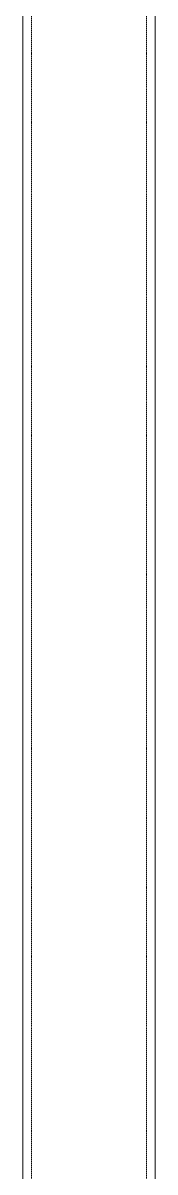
# Model space of a CAD drawing. Header units: millimetres. Extents: x -1379 to 1385823, y -4884429 to 548763.
# Drawn here: x 692856 to 692981, y -2318186 to -2317098 of the extents above; entities that cross this region are included whole.
import ezdxf

# ---------------------------------------------------------------- set-up
doc = ezdxf.new("R2010")
doc.units = ezdxf.units.MM
doc.linetypes.add('HIDDEN', pattern=[0.375, 0.25, -0.125])
for name, color, linetype in [('000 - EXISTING_STEEL-STRUCTURE_HIDDEN_', 251, 'HIDDEN'), ('000 - EXISTING_STEEL-STRUCTURE_MAIN_COLOR_3', 3, 'Continuous'), ('000 - EXISTING_STEEL-STRUCTURE_WIPEOUT_', 250, 'Continuous')]:
    doc.layers.add(name, color=color, linetype=linetype)

# ---------------------------------------------------------------- blocks, each defined once
blk = doc.blocks.new('*U3060')
blk.add_wipeout([(-1888.499900199473, -2.7284841053187847e-12), (-1888.499900199473, -125.00000000000273), (1888.499900199473, -124.99999999999727), (1888.499900199473, 1.8189894035458565e-12)]).dxf.layer = '000 - EXISTING_STEEL-STRUCTURE_WIPEOUT_'
at = {"layer": '000 - EXISTING_STEEL-STRUCTURE_HIDDEN_', "color": 251, "linetype": 'HIDDEN', "lineweight": 0, "ltscale": 5}
for p, q in [((1888.499900199473, -7.999949972143028), (-1888.499900199473, -7.99994997214736)), ((1888.499900199473, -117.0000499114372), (-1888.499900199473, -117.0000499114415))]:
    blk.add_line(p, q, dxfattribs=at)
at = {"layer": '000 - EXISTING_STEEL-STRUCTURE_MAIN_COLOR_3', "lineweight": 0}
blk.add_lwpolyline([(-1888.499900199473, -2.100978052331709e-12), (-1888.499900199473, -125.0000000000021), (1888.499900199473, -124.9999999999978), (1888.499900199473, 2.231104190286715e-12), (-1888.499900199473, -2.100978052331709e-12)], close=True, dxfattribs=at)
blk = doc.blocks.new('C-1-IV01_REV00_20260605-140059_LOPF_ASPG')
at = {"rotation": 270}
blk.add_blockref('*U3060', (757.9999500563717, -13868), dxfattribs=at)

msp = doc.modelspace()

# ---------------------------------------------------------------- block references
msp.add_blockref('C-1-IV01_REV00_20260605-140059_LOPF_ASPG', (692222.6987286493, -2304463.747943201))

doc.saveas('drawing.dxf')
